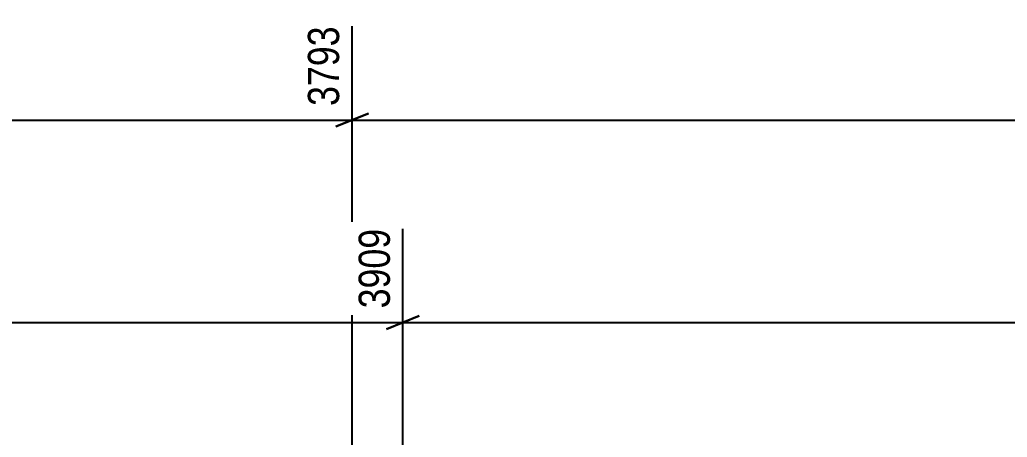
# Model space of a CAD drawing. Header units: millimetres. Extents: x -156 to 1033, y -616 to 225.
# Drawn here: x 25.8 to 116.4, y -243.3 to -204.9 of the extents above; entities that cross this region are included whole.
import ezdxf

# ---------------------------------------------------------------- set-up
doc = ezdxf.new("R2010")
doc.units = ezdxf.units.MM
doc.styles.add('Arial Narrow', font='ARIALN.TTF', dxfattribs={"height": 0.2})

# ---------------------------------------------------------------- blocks, each defined once
blk = doc.blocks.new('StraightDimension-404205526-17165 - 5400')
at = {"color": 7, "linetype": 'Continuous'}
for p, q in [((56.291, -259.702), (56.291, -205.527)), ((57.791, -213.54), (54.791, -214.74)), ((56.291, -214.14), (866.576, -214.14))]:
    blk.add_line(p, q, dxfattribs=at)
blk = doc.blocks.new('StraightDimension-404205526-17166 - 5400')
at = {"color": 7, "linetype": 'Continuous'}
for p, q in [((56.291, -259.702), (56.291, -205.527)), ((54.791, -214.74), (57.791, -213.54)), ((-77.321, -214.14), (56.291, -214.14))]:
    blk.add_line(p, q, dxfattribs=at)
at = {"color": 0, "linetype": 'Continuous'}
blk.add_wipeout([(55.691, -204.927), (51.491, -204.927), (51.491, -213.44), (55.691, -213.44)], dxfattribs=at)
at = {"color": 3, "linetype": 'Continuous', "style": 'Arial Narrow'}
blk.add_text('3793', height=2.8633, rotation=90.00021, dxfattribs=at).set_placement((55.091, -212.84))
blk = doc.blocks.new('StraightDimension-404205526-22616 - 5400')
at = {"color": 7, "linetype": 'Continuous'}
for p, q in [((60.948, -251.587), (60.948, -224.105)), ((62.448, -232.117), (59.448, -233.317)), ((60.948, -232.717), (300.938, -232.717))]:
    blk.add_line(p, q, dxfattribs=at)
blk = doc.blocks.new('StraightDimension-404205526-22617 - 5400')
at = {"color": 7, "linetype": 'Continuous'}
for p, q in [((60.948, -251.587), (60.948, -224.105)), ((-77.321, -232.717), (60.948, -232.717)), ((59.448, -233.317), (62.448, -232.117))]:
    blk.add_line(p, q, dxfattribs=at)
at = {"color": 0, "linetype": 'Continuous'}
blk.add_wipeout([(60.348, -223.505), (56.148, -223.505), (56.148, -232.017), (60.348, -232.017)], dxfattribs=at)
at = {"color": 3, "linetype": 'Continuous', "style": 'Arial Narrow'}
blk.add_text('3909', height=2.8633, rotation=90.00021, dxfattribs=at).set_placement((59.748, -231.417))

msp = doc.modelspace()

# ---------------------------------------------------------------- block references
msp.add_blockref('StraightDimension-404205526-17165 - 5400', (0, 0))

# ---------------------------------------------------------------- next in the draw order: block references
for name in ['StraightDimension-404205526-17166 - 5400', 'StraightDimension-404205526-22616 - 5400']:
    msp.add_blockref(name, (0, 0))

# ---------------------------------------------------------------- next in the draw order: block references
msp.add_blockref('StraightDimension-404205526-22617 - 5400', (0, 0))

doc.saveas('drawing.dxf')
